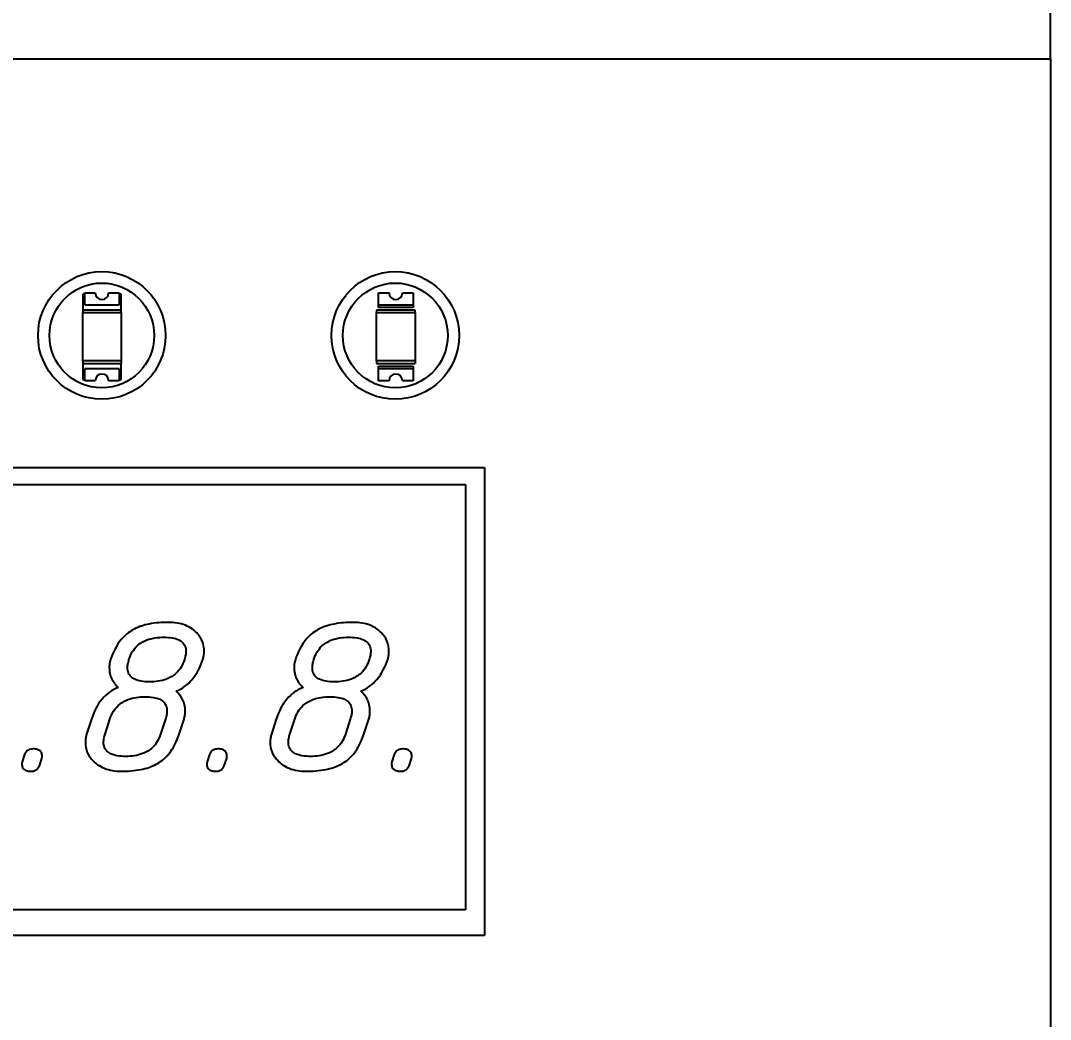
# Model space of a CAD drawing. Header units: millimetres. Extents: x 2121 to 4904, y 892 to 1933.
# Drawn here: x 2354.23 to 2402.65, y 1594.65 to 1641.6 of the extents above; entities that cross this region are included whole.
import ezdxf

# ---------------------------------------------------------------- set-up
doc = ezdxf.new("R2010")
doc.units = ezdxf.units.MM
doc.header["$LTSCALE"] = 1.8
doc.layers.add('치수(ISO)', color=7, linetype='Continuous', lineweight=25)
doc.styles.add('주 문자 (ISO)', font='')
doc.styles.add('주 텍스트 (ISO)', font='')
doc.styles.get('주 문자 (ISO)').set_extended_font_data('Tahoma')
doc.styles.get('주 텍스트 (ISO)').set_extended_font_data('Tahoma')
doc.dimstyles.new('기본값 (ISO)', dxfattribs={"dimscale": 1.8, "dimtxt": 3.5, "dimasz": 2.5, "dimexe": 3.175, "dimexo": 0, "dimgap": 0.762, "dimtad": 1, "dimrnd": 1e-08, "dimzin": 0, "dimtxsty": '주 텍스트 (ISO)', "dimcen": 0.09, "dimdle": 10, "dimclrd": 256, "dimclre": 256, "dimclrt": 256, "dimazin": 0, "dimtfac": 1.001486, "dimtmove": 0, "dimatfit": 3, "dimfxl": 1, "dimtolj": 1, "dimtzin": 0, "dimlwd": -1, "dimlwe": -1, "dimarcsym": 0})

# ---------------------------------------------------------------- blocks, each defined once
blk = doc.blocks.new('*D799')
at = {"layer": 'Defpoints', "color": 0}
for p in [(2402.65, 1668.373), (2312.65, 1639.801), (2402.65, 1639.801)]:
    blk.add_point(p, dxfattribs=at)
at = {"layer": '치수(ISO)', "color": 7}
for p, q in [((2312.65, 1639.801), (2312.65, 1674.088)), ((2402.65, 1639.801), (2402.65, 1674.088)), ((2317.15, 1668.373), (2398.15, 1668.373))]:
    blk.add_line(p, q, dxfattribs=at)
for points in [[(2317.15, 1669.123), (2317.15, 1667.623), (2312.65, 1668.373)], [(2398.15, 1667.623), (2398.15, 1669.123), (2402.65, 1668.373)]]:
    blk.add_solid(points, dxfattribs=at)
at = {"layer": '치수(ISO)', "color": 7, "insert": (2353.231, 1676.175), "char_height": 6.3, "attachment_point": 1, "style": '주 문자 (ISO)'}
blk.add_mtext('\\A1;45', dxfattribs=at)

msp = doc.modelspace()

# ---------------------------------------------------------------- linework, layer by layer
at = {"layer": '치수(ISO)', "color": 7}
for p, q in [((2312.65, 1639.801), (2402.65, 1639.801)), ((2402.65, 1639.801), (2402.65, 1289.801)), ((2357.244, 1628.739), (2357.151, 1628.739)), ((2357.151, 1628.739), (2357.151, 1627.989)), ((2357.244, 1628.801), (2357.744, 1628.801)), ((2357.244, 1628.239), (2357.244, 1628.801)), ((2358.369, 1628.801), (2358.869, 1628.801)), ((2358.869, 1628.801), (2358.869, 1628.239)), ((2358.963, 1628.739), (2358.869, 1628.739)), ((2358.963, 1627.989), (2358.963, 1628.739)), ((2371.057, 1628.801), (2371.557, 1628.801)), ((2371.057, 1628.239), (2371.057, 1628.801)), ((2372.182, 1628.801), (2372.682, 1628.801)), ((2372.682, 1628.801), (2372.682, 1628.239)), ((2357.151, 1627.989), (2357.151, 1627.873)), ((2358.963, 1627.989), (2357.151, 1627.989)), ((2357.151, 1627.873), (2358.963, 1627.873)), ((2357.151, 1625.604), (2357.151, 1627.873)), ((2357.244, 1628.239), (2358.869, 1628.239)), ((2358.963, 1627.873), (2358.963, 1627.989)), ((2358.963, 1627.873), (2358.963, 1625.604)), ((2370.963, 1627.989), (2370.963, 1627.873)), ((2372.776, 1627.989), (2370.963, 1627.989)), ((2370.963, 1627.873), (2372.776, 1627.873)), ((2370.963, 1625.604), (2370.963, 1627.873)), ((2371.057, 1628.239), (2372.682, 1628.239)), ((2371.057, 1628.114), (2371.057, 1628.239)), ((2372.682, 1628.114), (2371.057, 1628.114)), ((2372.682, 1628.239), (2372.682, 1628.114)), ((2372.776, 1627.873), (2372.776, 1627.989)), ((2372.776, 1627.873), (2372.776, 1625.604)), ((2358.963, 1625.604), (2357.151, 1625.604)), ((2357.151, 1625.604), (2357.151, 1625.489)), ((2357.151, 1625.489), (2357.151, 1624.739)), ((2357.151, 1625.489), (2358.963, 1625.489)), ((2358.963, 1625.604), (2358.963, 1625.489)), ((2358.963, 1624.739), (2358.963, 1625.489)), ((2372.776, 1625.604), (2370.963, 1625.604)), ((2370.963, 1625.604), (2370.963, 1625.489)), ((2370.963, 1625.489), (2372.776, 1625.489)), ((2372.776, 1625.604), (2372.776, 1625.489)), ((2358.869, 1625.239), (2357.244, 1625.239)), ((2357.244, 1624.676), (2357.244, 1625.239)), ((2358.869, 1625.239), (2358.869, 1624.676)), ((2371.057, 1625.364), (2372.682, 1625.364)), ((2371.057, 1625.239), (2371.057, 1625.364)), ((2372.682, 1625.239), (2371.057, 1625.239)), ((2371.057, 1624.676), (2371.057, 1625.239)), ((2372.682, 1625.364), (2372.682, 1625.239)), ((2372.682, 1625.239), (2372.682, 1624.676)), ((2357.151, 1624.739), (2357.244, 1624.739)), ((2357.744, 1624.676), (2357.244, 1624.676)), ((2358.869, 1624.676), (2358.369, 1624.676)), ((2358.869, 1624.739), (2358.963, 1624.739)), ((2371.557, 1624.676), (2371.057, 1624.676)), ((2372.682, 1624.676), (2372.182, 1624.676)), ((2326.05, 1620.601), (2376.05, 1620.601)), ((2376.05, 1620.601), (2376.05, 1598.601)), ((2327.15, 1619.801), (2375.15, 1619.801)), ((2375.15, 1619.801), (2375.15, 1599.801)), ((2357.562, 1608.77), (2357.335, 1608.065)), ((2358.203, 1608.065), (2358.431, 1608.77)), ((2361.042, 1608.77), (2360.815, 1608.065)), ((2361.683, 1608.065), (2361.916, 1608.77)), ((2366.253, 1608.77), (2366.025, 1608.065)), ((2366.894, 1608.065), (2367.121, 1608.77)), ((2369.732, 1608.77), (2369.505, 1608.065)), ((2370.373, 1608.065), (2370.606, 1608.77)), ((2354.421, 1607.103), (2354.31, 1606.76)), ((2363.111, 1607.103), (2363, 1606.76)), ((2371.801, 1607.103), (2371.691, 1606.76)), ((2355.114, 1606.579), (2355.231, 1606.923)), ((2363.805, 1606.579), (2363.921, 1606.923)), ((2372.495, 1606.579), (2372.611, 1606.923)), ((2375.15, 1599.801), (2327.15, 1599.801)), ((2376.05, 1598.601), (2326.05, 1598.601))]:
    msp.add_line(p, q, dxfattribs=at)
for centre, radius in [((2358.05, 1626.801), 3), ((2371.85, 1626.801), 3), ((2358.05, 1626.801), 2.464), ((2371.85, 1626.801), 2.464)]:
    msp.add_circle(centre, radius, dxfattribs=at)
for centre, radius, start, end in [((2358.057, 1628.801), 0.312, 180, 0), ((2371.869, 1628.801), 0.312, 180, 0), ((2358.057, 1624.676), 0.313, 0, 180), ((2371.869, 1624.676), 0.312, 0, 180)]:
    msp.add_arc(centre, radius, start, end, dxfattribs=at)
for points, knots in [([(2361.188, 1613.317), (2360.886, 1613.317), (2360.574, 1613.295), (2360.033, 1613.19), (2359.789, 1613.116), (2359.399, 1612.914), (2359.182, 1612.773), (2358.737, 1612.242), (2358.575, 1611.909), (2358.46, 1611.568)], [-0.2492526, -0.2492526, -0.2492526, -0.2492526, -0.1695753, -0.1695753, -0.1037794, -0.1037794, -0.0540017, -0.0540017, 0, 0, 0, 0]), ([(2362.86, 1611.947), (2362.86, 1612.119), (2362.832, 1612.287), (2362.703, 1612.595), (2362.611, 1612.725), (2362.395, 1612.939), (2362.227, 1613.075), (2361.727, 1613.277), (2361.457, 1613.317), (2361.188, 1613.317)], [-0.1759804, -0.1759804, -0.1759804, -0.1759804, -0.1269658, -0.1269658, -0.0809876, -0.0809876, -0.0404742, -0.0404742, 0, 0, 0, 0]), ([(2369.878, 1613.317), (2369.576, 1613.317), (2369.264, 1613.295), (2368.723, 1613.19), (2368.479, 1613.116), (2368.09, 1612.914), (2367.872, 1612.773), (2367.427, 1612.242), (2367.265, 1611.909), (2367.15, 1611.568)], [-0.2492526, -0.2492526, -0.2492526, -0.2492526, -0.1695753, -0.1695753, -0.1037794, -0.1037794, -0.0540017, -0.0540017, 0, 0, 0, 0]), ([(2371.551, 1611.947), (2371.551, 1612.119), (2371.522, 1612.287), (2371.393, 1612.595), (2371.301, 1612.725), (2371.085, 1612.939), (2370.918, 1613.075), (2370.417, 1613.277), (2370.148, 1613.317), (2369.878, 1613.317)], [-0.1759804, -0.1759804, -0.1759804, -0.1759804, -0.1269658, -0.1269658, -0.0809876, -0.0809876, -0.0404742, -0.0404742, 0, 0, 0, 0]), ([(2359.328, 1611.568), (2359.367, 1611.692), (2359.418, 1611.812), (2359.547, 1612.029), (2359.622, 1612.123), (2359.843, 1612.332), (2359.997, 1612.424), (2360.417, 1612.584), (2360.693, 1612.617), (2360.96, 1612.617)], [-0.1051104, -0.1051104, -0.1051104, -0.1051104, -0.0856042, -0.0856042, -0.0673949, -0.0673949, -0.040092, -0.040092, 0, 0, 0, 0]), ([(2360.96, 1612.617), (2361.092, 1612.617), (2361.23, 1612.609), (2361.464, 1612.569), (2361.57, 1612.541), (2361.732, 1612.463), (2361.795, 1612.422), (2361.897, 1612.32), (2361.934, 1612.264), (2361.991, 1612.123), (2362.004, 1612.041), (2362.004, 1611.959)], [-0.06957685, -0.06957685, -0.06957685, -0.06957685, -0.04972908, -0.04972908, -0.03398166, -0.03398166, -0.02271437, -0.02271437, -0.01241075, -0.01241075, 0, 0, 0, 0]), ([(2368.019, 1611.568), (2368.057, 1611.692), (2368.108, 1611.812), (2368.238, 1612.029), (2368.312, 1612.123), (2368.533, 1612.332), (2368.687, 1612.424), (2369.108, 1612.584), (2369.383, 1612.617), (2369.651, 1612.617)], [-0.1051104, -0.1051104, -0.1051104, -0.1051104, -0.0856042, -0.0856042, -0.0673949, -0.0673949, -0.040092, -0.040092, 0, 0, 0, 0]), ([(2369.651, 1612.617), (2369.783, 1612.617), (2369.921, 1612.609), (2370.154, 1612.569), (2370.26, 1612.541), (2370.423, 1612.463), (2370.486, 1612.422), (2370.587, 1612.32), (2370.624, 1612.264), (2370.681, 1612.123), (2370.694, 1612.041), (2370.694, 1611.959)], [-0.06957685, -0.06957685, -0.06957685, -0.06957685, -0.04972908, -0.04972908, -0.03398166, -0.03398166, -0.02271437, -0.02271437, -0.01241075, -0.01241075, 0, 0, 0, 0]), ([(2362.004, 1611.959), (2362.004, 1611.899), (2361.997, 1611.838), (2361.973, 1611.708), (2361.955, 1611.637), (2361.934, 1611.568)], [-0.01971232, -0.01971232, -0.01971232, -0.01971232, -0.0107891, -0.0107891, 0, 0, 0, 0]), ([(2362.802, 1611.568), (2362.822, 1611.626), (2362.836, 1611.686), (2362.856, 1611.813), (2362.86, 1611.88), (2362.86, 1611.947)], [-0.01925722, -0.01925722, -0.01925722, -0.01925722, -0.01001082, -0.01001082, 0, 0, 0, 0]), ([(2370.694, 1611.959), (2370.694, 1611.899), (2370.687, 1611.838), (2370.664, 1611.708), (2370.645, 1611.637), (2370.624, 1611.568)], [-0.01971232, -0.01971232, -0.01971232, -0.01971232, -0.0107891, -0.0107891, 0, 0, 0, 0]), ([(2371.492, 1611.568), (2371.512, 1611.626), (2371.527, 1611.686), (2371.546, 1611.813), (2371.551, 1611.88), (2371.551, 1611.947)], [-0.01925722, -0.01925722, -0.01925722, -0.01925722, -0.01001082, -0.01001082, 0, 0, 0, 0]), ([(2358.46, 1611.568), (2358.439, 1611.511), (2358.425, 1611.452), (2358.406, 1611.325), (2358.402, 1611.257), (2358.402, 1611.189)], [-0.01923036, -0.01923036, -0.01923036, -0.01923036, -0.01013747, -0.01013747, 0, 0, 0, 0]), ([(2359.258, 1611.178), (2359.258, 1611.237), (2359.265, 1611.298), (2359.289, 1611.428), (2359.307, 1611.499), (2359.328, 1611.568)], [-0.01971232, -0.01971232, -0.01971232, -0.01971232, -0.0107891, -0.0107891, 0, 0, 0, 0]), ([(2361.934, 1611.568), (2361.895, 1611.444), (2361.844, 1611.324), (2361.715, 1611.109), (2361.64, 1611.014), (2361.419, 1610.805), (2361.263, 1610.713), (2360.839, 1610.552), (2360.56, 1610.519), (2360.29, 1610.519)], [-0.105604, -0.105604, -0.105604, -0.105604, -0.0861489, -0.0861489, -0.0679576, -0.0679576, -0.0405215, -0.0405215, 0, 0, 0, 0]), ([(2361.543, 1610.076), (2361.689, 1610.138), (2361.825, 1610.215), (2362.08, 1610.404), (2362.195, 1610.514), (2362.527, 1610.907), (2362.688, 1611.231), (2362.802, 1611.568)], [-0.1009025, -0.1009025, -0.1009025, -0.1009025, -0.0772262, -0.0772262, -0.0533057, -0.0533057, 0, 0, 0, 0]), ([(2367.15, 1611.568), (2367.13, 1611.511), (2367.116, 1611.452), (2367.096, 1611.325), (2367.092, 1611.257), (2367.092, 1611.189)], [-0.01923036, -0.01923036, -0.01923036, -0.01923036, -0.01013747, -0.01013747, 0, 0, 0, 0]), ([(2367.949, 1611.178), (2367.949, 1611.237), (2367.956, 1611.298), (2367.979, 1611.428), (2367.997, 1611.499), (2368.019, 1611.568)], [-0.01971232, -0.01971232, -0.01971232, -0.01971232, -0.0107891, -0.0107891, 0, 0, 0, 0]), ([(2370.624, 1611.568), (2370.585, 1611.444), (2370.534, 1611.324), (2370.405, 1611.109), (2370.33, 1611.014), (2370.109, 1610.805), (2369.954, 1610.713), (2369.529, 1610.552), (2369.25, 1610.519), (2368.98, 1610.519)], [-0.105604, -0.105604, -0.105604, -0.105604, -0.0861489, -0.0861489, -0.0679576, -0.0679576, -0.0405215, -0.0405215, 0, 0, 0, 0]), ([(2370.233, 1610.076), (2370.379, 1610.138), (2370.515, 1610.215), (2370.77, 1610.404), (2370.885, 1610.514), (2371.217, 1610.907), (2371.378, 1611.231), (2371.492, 1611.568)], [-0.1009025, -0.1009025, -0.1009025, -0.1009025, -0.0772262, -0.0772262, -0.0533057, -0.0533057, 0, 0, 0, 0]), ([(2358.402, 1611.189), (2358.402, 1611.098), (2358.41, 1611.008), (2358.447, 1610.833), (2358.475, 1610.75), (2358.585, 1610.512), (2358.692, 1610.375), (2358.821, 1610.257)], [-0.05306697, -0.05306697, -0.05306697, -0.05306697, -0.03943906, -0.03943906, -0.02626191, -0.02626191, 0, 0, 0, 0]), ([(2360.29, 1610.519), (2360.16, 1610.519), (2360.025, 1610.527), (2359.795, 1610.566), (2359.691, 1610.594), (2359.53, 1610.671), (2359.467, 1610.712), (2359.365, 1610.814), (2359.328, 1610.87), (2359.271, 1611.011), (2359.258, 1611.094), (2359.258, 1611.178)], [-0.06908407, -0.06908407, -0.06908407, -0.06908407, -0.0495896, -0.0495896, -0.03407812, -0.03407812, -0.02283564, -0.02283564, -0.01249575, -0.01249575, 0, 0, 0, 0]), ([(2367.092, 1611.189), (2367.092, 1611.098), (2367.101, 1611.008), (2367.138, 1610.833), (2367.165, 1610.75), (2367.276, 1610.512), (2367.382, 1610.375), (2367.512, 1610.257)], [-0.05306697, -0.05306697, -0.05306697, -0.05306697, -0.03943906, -0.03943906, -0.02626191, -0.02626191, 0, 0, 0, 0]), ([(2368.98, 1610.519), (2368.851, 1610.519), (2368.715, 1610.527), (2368.485, 1610.566), (2368.381, 1610.594), (2368.22, 1610.671), (2368.157, 1610.712), (2368.056, 1610.814), (2368.018, 1610.87), (2367.961, 1611.011), (2367.949, 1611.094), (2367.949, 1611.178)], [-0.06908407, -0.06908407, -0.06908407, -0.06908407, -0.0495896, -0.0495896, -0.03407812, -0.03407812, -0.02283564, -0.02283564, -0.01249575, -0.01249575, 0, 0, 0, 0]), ([(2358.821, 1610.257), (2358.674, 1610.198), (2358.536, 1610.123), (2358.279, 1609.937), (2358.164, 1609.829), (2357.83, 1609.436), (2357.672, 1609.109), (2357.562, 1608.77)], [-0.100957, -0.100957, -0.100957, -0.100957, -0.0772493, -0.0772493, -0.0533747, -0.0533747, 0, 0, 0, 0]), ([(2361.969, 1609.149), (2361.969, 1609.246), (2361.959, 1609.342), (2361.918, 1609.526), (2361.887, 1609.613), (2361.772, 1609.843), (2361.668, 1609.968), (2361.543, 1610.076)], [-0.05306065, -0.05306065, -0.05306065, -0.05306065, -0.03856375, -0.03856375, -0.02470731, -0.02470731, 0, 0, 0, 0]), ([(2367.512, 1610.257), (2367.365, 1610.198), (2367.227, 1610.123), (2366.969, 1609.937), (2366.854, 1609.829), (2366.521, 1609.436), (2366.362, 1609.109), (2366.253, 1608.77)], [-0.100957, -0.100957, -0.100957, -0.100957, -0.0772493, -0.0772493, -0.0533747, -0.0533747, 0, 0, 0, 0]), ([(2370.659, 1609.149), (2370.659, 1609.246), (2370.649, 1609.342), (2370.608, 1609.526), (2370.577, 1609.613), (2370.462, 1609.843), (2370.358, 1609.968), (2370.233, 1610.076)], [-0.05306065, -0.05306065, -0.05306065, -0.05306065, -0.03856375, -0.03856375, -0.02470731, -0.02470731, 0, 0, 0, 0]), ([(2358.431, 1608.77), (2358.471, 1608.893), (2358.523, 1609.011), (2358.652, 1609.224), (2358.727, 1609.318), (2358.949, 1609.528), (2359.106, 1609.623), (2359.532, 1609.786), (2359.81, 1609.819), (2360.08, 1609.819)], [-0.1057103, -0.1057103, -0.1057103, -0.1057103, -0.0864105, -0.0864105, -0.0683639, -0.0683639, -0.0405221, -0.0405221, 0, 0, 0, 0]), ([(2360.08, 1609.819), (2360.21, 1609.819), (2360.345, 1609.812), (2360.575, 1609.772), (2360.679, 1609.744), (2360.84, 1609.668), (2360.903, 1609.626), (2361.005, 1609.524), (2361.042, 1609.468), (2361.099, 1609.327), (2361.112, 1609.244), (2361.112, 1609.161)], [-0.06908407, -0.06908407, -0.06908407, -0.06908407, -0.0495896, -0.0495896, -0.03407812, -0.03407812, -0.02283564, -0.02283564, -0.01249575, -0.01249575, 0, 0, 0, 0]), ([(2367.121, 1608.77), (2367.161, 1608.893), (2367.213, 1609.011), (2367.343, 1609.224), (2367.417, 1609.318), (2367.639, 1609.528), (2367.796, 1609.623), (2368.222, 1609.786), (2368.5, 1609.819), (2368.77, 1609.819)], [-0.1057103, -0.1057103, -0.1057103, -0.1057103, -0.0864105, -0.0864105, -0.0683639, -0.0683639, -0.0405221, -0.0405221, 0, 0, 0, 0]), ([(2368.77, 1609.819), (2368.9, 1609.819), (2369.036, 1609.812), (2369.265, 1609.772), (2369.369, 1609.744), (2369.53, 1609.668), (2369.593, 1609.626), (2369.695, 1609.524), (2369.732, 1609.468), (2369.79, 1609.327), (2369.802, 1609.244), (2369.802, 1609.161)], [-0.06908407, -0.06908407, -0.06908407, -0.06908407, -0.0495896, -0.0495896, -0.03407812, -0.03407812, -0.02283564, -0.02283564, -0.01249575, -0.01249575, 0, 0, 0, 0]), ([(2361.112, 1609.161), (2361.112, 1609.098), (2361.105, 1609.035), (2361.082, 1608.904), (2361.064, 1608.836), (2361.042, 1608.77)], [-0.01989755, -0.01989755, -0.01989755, -0.01989755, -0.01044879, -0.01044879, 0, 0, 0, 0]), ([(2361.916, 1608.77), (2361.934, 1608.83), (2361.947, 1608.891), (2361.965, 1609.018), (2361.969, 1609.083), (2361.969, 1609.149)], [-0.01920575, -0.01920575, -0.01920575, -0.01920575, -0.00986769, -0.00986769, 0, 0, 0, 0]), ([(2369.802, 1609.161), (2369.802, 1609.098), (2369.796, 1609.035), (2369.772, 1608.904), (2369.754, 1608.836), (2369.732, 1608.77)], [-0.01989755, -0.01989755, -0.01989755, -0.01989755, -0.01044879, -0.01044879, 0, 0, 0, 0]), ([(2370.606, 1608.77), (2370.624, 1608.83), (2370.637, 1608.891), (2370.655, 1609.018), (2370.659, 1609.083), (2370.659, 1609.149)], [-0.01920575, -0.01920575, -0.01920575, -0.01920575, -0.00986769, -0.00986769, 0, 0, 0, 0]), ([(2357.335, 1608.065), (2357.315, 1608.006), (2357.301, 1607.945), (2357.281, 1607.818), (2357.277, 1607.752), (2357.277, 1607.686)], [-0.01927353, -0.01927353, -0.01927353, -0.01927353, -0.00987909, -0.00987909, 0, 0, 0, 0]), ([(2358.133, 1607.675), (2358.133, 1607.738), (2358.14, 1607.801), (2358.163, 1607.931), (2358.181, 1607.999), (2358.203, 1608.065)], [-0.01989755, -0.01989755, -0.01989755, -0.01989755, -0.01044879, -0.01044879, 0, 0, 0, 0]), ([(2358.949, 1606.317), (2359.258, 1606.317), (2359.577, 1606.339), (2360.131, 1606.449), (2360.381, 1606.527), (2360.78, 1606.737), (2360.99, 1606.88), (2361.417, 1607.401), (2361.573, 1607.729), (2361.683, 1608.065)], [-0.2396282, -0.2396282, -0.2396282, -0.2396282, -0.1637242, -0.1637242, -0.1009864, -0.1009864, -0.0530192, -0.0530192, 0, 0, 0, 0]), ([(2360.815, 1608.065), (2360.774, 1607.942), (2360.722, 1607.824), (2360.593, 1607.61), (2360.518, 1607.516), (2360.297, 1607.306), (2360.141, 1607.212), (2359.719, 1607.05), (2359.444, 1607.016), (2359.177, 1607.016)], [-0.1052151, -0.1052151, -0.1052151, -0.1052151, -0.0858617, -0.0858617, -0.0677944, -0.0677944, -0.0400855, -0.0400855, 0, 0, 0, 0]), ([(2366.025, 1608.065), (2366.005, 1608.006), (2365.991, 1607.945), (2365.972, 1607.818), (2365.967, 1607.752), (2365.967, 1607.686)], [-0.01927353, -0.01927353, -0.01927353, -0.01927353, -0.00987909, -0.00987909, 0, 0, 0, 0]), ([(2366.824, 1607.675), (2366.824, 1607.738), (2366.83, 1607.801), (2366.854, 1607.931), (2366.872, 1607.999), (2366.894, 1608.065)], [-0.01989755, -0.01989755, -0.01989755, -0.01989755, -0.01044879, -0.01044879, 0, 0, 0, 0]), ([(2367.64, 1606.317), (2367.949, 1606.317), (2368.268, 1606.339), (2368.822, 1606.449), (2369.071, 1606.527), (2369.47, 1606.737), (2369.68, 1606.88), (2370.108, 1607.401), (2370.263, 1607.729), (2370.373, 1608.065)], [-0.2396282, -0.2396282, -0.2396282, -0.2396282, -0.1637242, -0.1637242, -0.1009864, -0.1009864, -0.0530192, -0.0530192, 0, 0, 0, 0]), ([(2369.505, 1608.065), (2369.465, 1607.942), (2369.412, 1607.824), (2369.283, 1607.61), (2369.209, 1607.516), (2368.987, 1607.306), (2368.831, 1607.212), (2368.409, 1607.05), (2368.134, 1607.016), (2367.867, 1607.016)], [-0.1052151, -0.1052151, -0.1052151, -0.1052151, -0.0858617, -0.0858617, -0.0677944, -0.0677944, -0.0400855, -0.0400855, 0, 0, 0, 0]), ([(2357.277, 1607.686), (2357.277, 1607.52), (2357.305, 1607.358), (2357.433, 1607.051), (2357.528, 1606.917), (2357.752, 1606.695), (2357.92, 1606.557), (2358.418, 1606.356), (2358.683, 1606.317), (2358.949, 1606.317)], [-0.1709096, -0.1709096, -0.1709096, -0.1709096, -0.125717, -0.125717, -0.0805637, -0.0805637, -0.0399393, -0.0399393, 0, 0, 0, 0]), ([(2359.177, 1607.016), (2359.045, 1607.016), (2358.907, 1607.024), (2358.673, 1607.064), (2358.567, 1607.093), (2358.405, 1607.17), (2358.342, 1607.211), (2358.24, 1607.313), (2358.203, 1607.369), (2358.146, 1607.51), (2358.133, 1607.592), (2358.133, 1607.675)], [-0.06957685, -0.06957685, -0.06957685, -0.06957685, -0.04972908, -0.04972908, -0.03398166, -0.03398166, -0.02271437, -0.02271437, -0.01241075, -0.01241075, 0, 0, 0, 0]), ([(2365.967, 1607.686), (2365.967, 1607.52), (2365.995, 1607.358), (2366.123, 1607.051), (2366.218, 1606.917), (2366.443, 1606.695), (2366.61, 1606.557), (2367.108, 1606.356), (2367.373, 1606.317), (2367.64, 1606.317)], [-0.1709096, -0.1709096, -0.1709096, -0.1709096, -0.125717, -0.125717, -0.0805637, -0.0805637, -0.0399393, -0.0399393, 0, 0, 0, 0]), ([(2367.867, 1607.016), (2367.735, 1607.016), (2367.597, 1607.024), (2367.363, 1607.064), (2367.258, 1607.093), (2367.095, 1607.17), (2367.032, 1607.211), (2366.93, 1607.313), (2366.893, 1607.369), (2366.836, 1607.51), (2366.824, 1607.592), (2366.824, 1607.675)], [-0.06957685, -0.06957685, -0.06957685, -0.06957685, -0.04972908, -0.04972908, -0.03398166, -0.03398166, -0.02271437, -0.02271437, -0.01241075, -0.01241075, 0, 0, 0, 0]), ([(2354.823, 1607.366), (2354.78, 1607.366), (2354.736, 1607.362), (2354.657, 1607.345), (2354.621, 1607.333), (2354.55, 1607.295), (2354.517, 1607.269), (2354.458, 1607.197), (2354.436, 1607.152), (2354.421, 1607.103)], [-0.02611737, -0.02611737, -0.02611737, -0.02611737, -0.01964564, -0.01964564, -0.01398276, -0.01398276, -0.0075646, -0.0075646, 0, 0, 0, 0]), ([(2355.243, 1607.022), (2355.243, 1607.053), (2355.24, 1607.084), (2355.228, 1607.141), (2355.22, 1607.167), (2355.192, 1607.223), (2355.171, 1607.251), (2355.112, 1607.302), (2355.074, 1607.322), (2354.968, 1607.359), (2354.893, 1607.366), (2354.823, 1607.366)], [-0.03089014, -0.03089014, -0.03089014, -0.03089014, -0.0262839, -0.0262839, -0.02217317, -0.02217317, -0.01685765, -0.01685765, -0.01049185, -0.01049185, 0, 0, 0, 0]), ([(2363.513, 1607.366), (2363.47, 1607.366), (2363.426, 1607.362), (2363.347, 1607.345), (2363.311, 1607.333), (2363.24, 1607.295), (2363.208, 1607.269), (2363.148, 1607.197), (2363.126, 1607.152), (2363.111, 1607.103)], [-0.02611737, -0.02611737, -0.02611737, -0.02611737, -0.01964564, -0.01964564, -0.01398276, -0.01398276, -0.0075646, -0.0075646, 0, 0, 0, 0]), ([(2363.933, 1607.022), (2363.933, 1607.053), (2363.93, 1607.084), (2363.919, 1607.141), (2363.91, 1607.167), (2363.882, 1607.223), (2363.861, 1607.251), (2363.802, 1607.302), (2363.764, 1607.322), (2363.658, 1607.359), (2363.583, 1607.366), (2363.513, 1607.366)], [-0.03089014, -0.03089014, -0.03089014, -0.03089014, -0.0262839, -0.0262839, -0.02217317, -0.02217317, -0.01685765, -0.01685765, -0.01049185, -0.01049185, 0, 0, 0, 0]), ([(2372.203, 1607.366), (2372.16, 1607.366), (2372.117, 1607.362), (2372.037, 1607.345), (2372.002, 1607.333), (2371.93, 1607.295), (2371.898, 1607.269), (2371.838, 1607.197), (2371.816, 1607.152), (2371.801, 1607.103)], [-0.02611737, -0.02611737, -0.02611737, -0.02611737, -0.01964564, -0.01964564, -0.01398276, -0.01398276, -0.0075646, -0.0075646, 0, 0, 0, 0]), ([(2372.623, 1607.022), (2372.623, 1607.053), (2372.621, 1607.084), (2372.609, 1607.141), (2372.6, 1607.167), (2372.572, 1607.223), (2372.551, 1607.251), (2372.492, 1607.302), (2372.455, 1607.322), (2372.348, 1607.359), (2372.273, 1607.366), (2372.203, 1607.366)], [-0.03089014, -0.03089014, -0.03089014, -0.03089014, -0.0262839, -0.0262839, -0.02217317, -0.02217317, -0.01685765, -0.01685765, -0.01049185, -0.01049185, 0, 0, 0, 0]), ([(2354.31, 1606.76), (2354.303, 1606.746), (2354.299, 1606.732), (2354.294, 1606.699), (2354.293, 1606.679), (2354.293, 1606.66)], [-0.004992203, -0.004992203, -0.004992203, -0.004992203, -0.002805938, -0.002805938, 0, 0, 0, 0]), ([(2354.293, 1606.66), (2354.293, 1606.63), (2354.295, 1606.599), (2354.307, 1606.542), (2354.315, 1606.515), (2354.343, 1606.459), (2354.364, 1606.431), (2354.423, 1606.38), (2354.461, 1606.36), (2354.568, 1606.324), (2354.642, 1606.317), (2354.712, 1606.317)], [-0.03089014, -0.03089014, -0.03089014, -0.03089014, -0.0262839, -0.0262839, -0.02217317, -0.02217317, -0.01685765, -0.01685765, -0.01049185, -0.01049185, 0, 0, 0, 0]), ([(2354.712, 1606.317), (2354.753, 1606.317), (2354.795, 1606.32), (2354.871, 1606.336), (2354.905, 1606.347), (2354.977, 1606.383), (2355.011, 1606.41), (2355.074, 1606.483), (2355.098, 1606.529), (2355.114, 1606.579)], [-0.02605506, -0.02605506, -0.02605506, -0.02605506, -0.01989248, -0.01989248, -0.01444439, -0.01444439, -0.0078256, -0.0078256, 0, 0, 0, 0]), ([(2355.231, 1606.923), (2355.235, 1606.936), (2355.238, 1606.951), (2355.242, 1606.984), (2355.243, 1607.003), (2355.243, 1607.022)], [-0.004892519, -0.004892519, -0.004892519, -0.004892519, -0.002791626, -0.002791626, 0, 0, 0, 0]), ([(2363, 1606.76), (2362.994, 1606.746), (2362.99, 1606.732), (2362.984, 1606.699), (2362.983, 1606.679), (2362.983, 1606.66)], [-0.004992203, -0.004992203, -0.004992203, -0.004992203, -0.002805938, -0.002805938, 0, 0, 0, 0]), ([(2362.983, 1606.66), (2362.983, 1606.63), (2362.985, 1606.599), (2362.997, 1606.542), (2363.005, 1606.515), (2363.033, 1606.459), (2363.055, 1606.431), (2363.113, 1606.38), (2363.151, 1606.36), (2363.258, 1606.324), (2363.332, 1606.317), (2363.402, 1606.317)], [-0.03089014, -0.03089014, -0.03089014, -0.03089014, -0.0262839, -0.0262839, -0.02217317, -0.02217317, -0.01685765, -0.01685765, -0.01049185, -0.01049185, 0, 0, 0, 0]), ([(2363.402, 1606.317), (2363.444, 1606.317), (2363.485, 1606.32), (2363.561, 1606.336), (2363.595, 1606.347), (2363.667, 1606.383), (2363.701, 1606.41), (2363.764, 1606.483), (2363.788, 1606.529), (2363.805, 1606.579)], [-0.02605506, -0.02605506, -0.02605506, -0.02605506, -0.01989248, -0.01989248, -0.01444439, -0.01444439, -0.0078256, -0.0078256, 0, 0, 0, 0]), ([(2363.921, 1606.923), (2363.926, 1606.936), (2363.928, 1606.951), (2363.932, 1606.984), (2363.933, 1607.003), (2363.933, 1607.022)], [-0.004892519, -0.004892519, -0.004892519, -0.004892519, -0.002791626, -0.002791626, 0, 0, 0, 0]), ([(2371.691, 1606.76), (2371.684, 1606.746), (2371.68, 1606.732), (2371.674, 1606.699), (2371.673, 1606.679), (2371.673, 1606.66)], [-0.004992203, -0.004992203, -0.004992203, -0.004992203, -0.002805938, -0.002805938, 0, 0, 0, 0]), ([(2371.673, 1606.66), (2371.673, 1606.63), (2371.676, 1606.599), (2371.687, 1606.542), (2371.696, 1606.515), (2371.724, 1606.459), (2371.745, 1606.431), (2371.804, 1606.38), (2371.842, 1606.36), (2371.948, 1606.324), (2372.023, 1606.317), (2372.093, 1606.317)], [-0.03089014, -0.03089014, -0.03089014, -0.03089014, -0.0262839, -0.0262839, -0.02217317, -0.02217317, -0.01685765, -0.01685765, -0.01049185, -0.01049185, 0, 0, 0, 0]), ([(2372.093, 1606.317), (2372.134, 1606.317), (2372.175, 1606.32), (2372.251, 1606.336), (2372.286, 1606.347), (2372.357, 1606.383), (2372.392, 1606.41), (2372.454, 1606.483), (2372.478, 1606.529), (2372.495, 1606.579)], [-0.02605506, -0.02605506, -0.02605506, -0.02605506, -0.01989248, -0.01989248, -0.01444439, -0.01444439, -0.0078256, -0.0078256, 0, 0, 0, 0]), ([(2372.611, 1606.923), (2372.616, 1606.936), (2372.619, 1606.951), (2372.622, 1606.984), (2372.623, 1607.003), (2372.623, 1607.022)], [-0.004892519, -0.004892519, -0.004892519, -0.004892519, -0.002791626, -0.002791626, 0, 0, 0, 0])]:
    msp.add_open_spline(points, degree=3, knots=knots, dxfattribs=at)

# ---------------------------------------------------------------- dimensions: what is measured, and where the dimension line sits
dim = msp.add_linear_dim(base=(2402.65, 1668.373), p1=(2312.65, 1639.801), p2=(2402.65, 1639.801), dimstyle='기본값 (ISO)', override={"dimlfac": 0.5, "dimzin": 8, "dimdsep": 46, "dimtxsty": '주 문자 (ISO)', "dimclrd": 7, "dimclre": 7, "dimclrt": 7, "dimtofl": 0, "dimatfit": 1}, dxfattribs=at)
dim.commit()
dim.dimension.update_dxf_attribs({"geometry": '*D799', "text_midpoint": (2357.65, 1668.373), "dimtype": 160})

doc.saveas('drawing.dxf')
